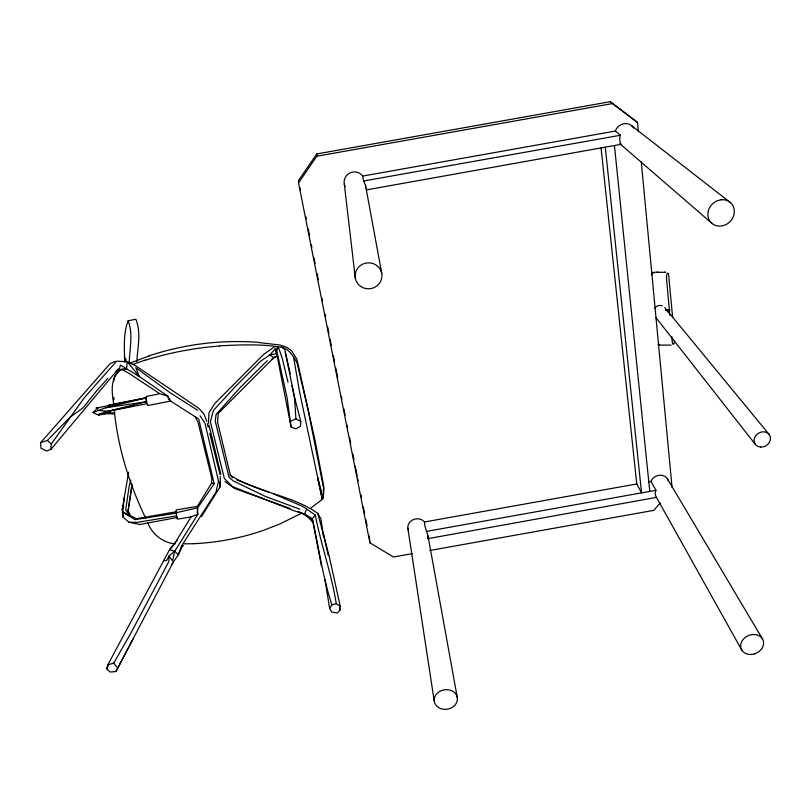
<?xml version="1.0" encoding="UTF-8"?>
<svg xmlns="http://www.w3.org/2000/svg" width="811" height="811" viewBox="0 0 811 811"><rect width="100%" height="100%" fill="white"/><g stroke="black" fill="none" stroke-linecap="round" stroke-linejoin="round"><path stroke-width="1.22" d="M201.534 516.506L220.085 486.874L220.308 476.432M669.845 315.337C668.599 312.255 671.052 306.974 668.659 311.485M171.273 565.105L178.248 554.836L174.74 551.216L169.043 555.991L172.55 560.898L174.74 551.216L197.823 514.316L197.367 506.388L211.6 483.133L211.742 478.044L198.046 422.43L195.269 417.077M412.17 553.649L393.487 557.005L369.928 542.863L298.539 182.86L298.61 180.397L316.756 153.958L610.166 101.699L637.527 122.461L638.389 131.564M427.833 537.561C427.884 532.188 424.285 527.586 424.518 521.97A9.235 8.222 -9.7 0 0 412.627 519.912A9.235 8.222 -9.7 0 0 408.42 530.272M129.213 362.993C129.628 348.933 133.288 334.385 128.189 320.75L135.853 319.25C141.408 332.845 137.505 347.524 136.887 361.615M208.427 423.454L208.985 412.819L214.672 403.635L263.575 354.458L274.503 346.692L278.214 346.733L282.34 358.634L288.006 382.275M116.064 370.891L119.268 369.725L120.352 365.051L139.462 376.588L167.836 396.194L168.364 398.84L170.645 401.07L198.695 418.983L214.195 483.751L197.702 507.808L197.205 512.44L197.823 514.316L191.031 516.871L177.599 519.182L176.707 518.077L176.028 509.926L197.367 506.388M115.091 361.422L110.063 363.703L40.55 442.735L40.935 448.189L46.693 450.987L50.84 449.436L51.265 444.043L83.979 398.15L116.612 361.148L127.276 361.736L135.913 365.974L198.543 408.115L203.956 414.005L206.815 421.406M281.326 346.865L284.661 349.217L294.535 397.38L300.81 421.578L300.415 426.373L295.954 428.887L291.098 427.032L287.094 397.816L276.531 349.723L278.214 346.733L275.953 352.025L275.182 348.912L269.83 354.904L260.412 361.382L235.433 386.543L213.374 410.447L210.394 421.821L224.323 478.449L232.463 486.59L294.525 510.95L304.551 513.971L312.296 518.635C318.865 547.405 322.575 576.733 331.902 604.854L329.651 608.595L331.821 612.133L337.508 612.923L339.921 610.196L340.245 606.263L329.134 555.991L317.79 513.363C291.585 494.771 257.128 492.743 230.385 475.226L217.551 422.024L218.179 413.488L273.885 357.621L277.271 356.252M310.654 508.223L322.291 499.363L323.173 497.974L323.903 489.925L308.21 410.478L297.019 362.791C293.43 356.779 289.699 349.511 282.4 347.453C261.689 343.742 240.35 344.878 219.426 345.831M50.84 449.436L118.426 368.772L119.268 369.725L126.516 369.167L127.276 361.736L139.462 376.588L135.772 367.677L169.54 392.372L197.691 410.315M128.919 522.233L137.018 522.375L176.605 515.897L177.143 517.519L139.847 524.484L128.919 522.233L123.059 517.175L122.674 511.984L124.316 497.366L128.614 472.174M132.031 484.066L128.331 510.758L130.541 515.877M132.061 485.313L128.645 506.236M113.733 381.089L114.422 376.628L118.599 370.404M123.059 517.175L122.197 509.693L124.316 497.366M127.722 511.112L128.189 508.669M323.224 490.837L323.974 487.482L315.205 441.174L296.907 359.253L291.453 350.687L286.78 347.23L280.059 345.05L259.175 342.577M130.814 480.163L129.131 486.255L125.685 510.139L130.226 515.928M173.321 562.094L115.943 671.559L110.053 672.025L106.646 668.811L107.833 664.807L169.509 549.757L177.356 539.964M122.197 509.693L123.677 505.06M345.121 186.51A10.31 10.229 1.1 0 1 362.335 175.551L362.669 176.078L615.437 131.037L615.944 129.669A10.665 9.864 -51.5 0 1 622.047 124.235L624.683 123.627A10.665 9.864 -51.5 0 1 633.604 127.956M615.437 131.037L620.466 135.244L619.999 136.481A10.837 10.016 -51 0 0 621.196 144.317L366.43 189.886M128.189 320.75C122.978 333.737 124.6 348.294 124.58 361.99M115.943 671.559L133.46 638.196M272.689 493.524L301.874 506.044L306.751 509.014L304.551 513.971L312.924 522.061L321.399 565.713M741.933 650.392L656.444 497.386A9.468 8.222 -25.2 0 1 655.623 491.081L655.987 490.29L650.969 481.41L651.557 480.092A9.326 8.12 -25.4 0 1 660.732 475.236A9.326 8.12 -25.4 0 1 668.244 480.72M182.83 545.448L181.37 546.279L183.296 545.752L182.83 545.448L178.248 554.836L181.37 546.279L216.01 492.084L218.494 481.166L204.95 423.038L200.074 415.79M106.646 668.811L108.431 665.567M107.833 664.807L113.722 663.145L131.787 631.455L168.82 561.567L169.043 555.991L166.833 560.35L163.812 560.725M191.031 516.871L174.041 544.668L169.509 549.757L174.74 551.216M298.539 182.86L316.827 156.229L316.756 153.958M99.794 413.377L98.536 415.12L93.001 412.546L95.607 409.93M660.255 502.82L653.879 510.342L429.617 550.527M306.751 509.014L315.297 515.167L312.296 518.635L312.924 522.061L310.471 518.705M107.863 378.321L96.529 390.993L83.148 407.781L70.01 417.3L47.403 440.403L40.55 442.735M267.295 360.723L240.451 387.303L216.111 414.38L215.25 421.041L229.037 477.172L233.254 480.923L265.552 496.494L299.877 509.237M121.275 369.725C109.728 377.115 111.817 392.352 113.682 403.868M271.563 359.547L275.527 356.526M301.844 513.12L279.379 524.19L263.038 530.485A248.379 245.997 35.3 0 1 194.275 543.664M289.922 421.649L295.914 418.861L300.81 421.578M93.001 412.546L105.329 407.811L146.081 397.866L146.71 401.668L108.36 411.177L97.888 410.447L96.205 408.085L146.081 397.866M129.182 363.379L149.011 356.009M132.659 364.463L145.412 360.013M671.072 345.101L659.992 345.121M331.902 604.854L336.291 603.729L340.245 606.263M175.805 512.826L197.702 507.808M133.126 405.895L107.245 411.512L99.743 413.874L98.536 415.12L110.205 412.799L114.706 413.113M158.976 393.923L146.903 396.336L145.767 397.218L146.071 400.796L147.784 405.52L170.645 401.07L167.836 396.194L159.686 393.659L128.685 373.202L121.376 369.157M108.36 411.177L147.622 403.594M108.4 405.094L146.75 397.785M291.098 427.032L276.693 353.647L269.83 354.904L273.885 357.621M316.827 156.229L612.619 103.544M362.669 176.078L363.561 181.015L620.466 135.244M424.518 521.97L636.757 483.954L641.572 492.875L605.31 147.308M648.516 481.846L650.969 481.41M426.221 531.448L655.987 490.29M427.438 538.737L656.444 497.386M105.329 407.811L146.71 401.668M666.115 309.944L669.318 309.569L669.704 310.197M667.372 311.84L669.501 311.586M664.888 272.05L665.679 272.334L654.315 272.253M668.487 311.515L669.288 311.465M184.219 543.836L194.275 543.715M665.963 309.66L669.328 309.67M665.821 310.035L669.166 310.177M665.77 310.613L668.294 310.623M122.4 369.157L126.516 369.167M658.096 272.172L657.032 272.151M103.453 413.559L114.128 413.934M96.205 408.085L98.131 408.318M174.973 543.857C162.869 542.782 152.194 534.196 147.825 522.973M104.295 411.664L110.205 412.799M211.6 483.133L214.195 483.751M290.003 508.446L234.805 488.557L224.961 481.521M236.934 479.99L269.576 492.48M122.674 511.984L136.613 518.705L176.322 511.741L176.19 513.16L134.95 519.658L122.674 511.984L129.953 516.283M298.144 511.305L307.734 516.678M637.527 122.461L610.166 101.699M631.951 125.969L730.569 202.709M619.746 143.608L711.673 223.147M47.403 440.403L51.265 444.043M230.111 474.932L232.605 477.72M664.777 307.592L769.122 434.443M113.722 663.145L117.453 667.727M655.917 317.577L755.416 444.479M363.561 181.015L365.518 185.364L381.778 273.51M667.372 478.784L762.34 638.652M317.79 513.363L320.963 519.05L323.538 536.618M145.757 518.381C129.385 484.39 117.808 447.672 114.27 410.021M275.182 348.912L276.693 353.647M126.151 360.408L125.462 358.178L125.512 361.939M323.173 497.974L317.618 477.415L322.291 499.363L299.614 392.058L293.521 356.84M285.381 352.461L290.328 373.881M207.352 423.666L208.255 427.285M209.765 433.327L219.994 474.425M209.005 425.076L220.805 474.192M323.224 532.634L328.262 555.565M339.414 607.814L339.921 610.196M336.291 603.729C331.476 573.661 321.095 544.941 315.297 515.167M300.09 187.848L300.577 190.332M305.747 216.415L306.244 218.899M308.21 228.834L309.437 235.038M311.414 244.973L311.9 247.456M313.867 257.401L315.104 263.605M317.071 273.54L318.297 279.754M321.987 298.387L322.484 300.871M325.191 314.526L325.677 317.01M327.654 326.945L328.881 333.159M330.107 339.373L331.344 345.577M333.311 355.512L334.537 361.726M335.774 367.93L337.741 377.875M341.431 396.498L341.928 398.982M343.894 408.926L345.121 415.131M347.088 425.065L347.584 427.549M349.551 437.484L350.778 443.698M352.755 453.633L353.981 459.847M355.208 466.051L357.185 475.986M357.671 478.47L358.168 480.953M360.875 494.619L361.361 497.102M363.328 507.037L364.565 513.251M365.791 519.456L367.028 525.67M368.995 535.605L369.481 538.088M292.001 385.61L295.113 401.394M427.904 535.382L457.374 698.018A11.678 9.793 -9.8 0 1 440.931 708.682A11.678 9.793 -9.8 0 1 439.075 691.824A11.678 9.793 -9.8 0 1 457.374 698.018M324.937 579.328L329.651 608.595M407.852 528.194L434.22 701.059M344.3 183.975L355.309 278.224M601.073 147.957L636.757 483.954M614.454 145.676L649.773 491.405M641.248 161.744L672.076 487.462M369.593 539.285L369.928 542.863M672.613 317.233L668.588 274.169A4.359 1.237 -89.4 0 0 667.078 273.865A4.359 1.237 -89.4 0 0 666.561 278.913L669.318 309.569M671.761 336.616L672.218 341.624A4.258 1.196 -88.6 0 0 673.343 344.29A4.258 1.196 -88.6 0 0 674.499 341.086M113.824 397.42L113.976 399.793M294.535 397.38L295.914 418.861M365.518 185.364L365.639 188.071M220.045 481.896L220.085 486.874M148.96 355.887A260.047 241.303 -2.8 0 1 259.196 342.414M145.504 360.185A232.676 160.325 -5.1 0 1 219.446 346.033M651.638 274.909A5.322 1.571 -89.4 0 1 653.808 273.064M659.546 344.28A5.201 1.51 -88.6 0 1 658.025 344.452M654.68 308.119A6.569 5.93 -35.3 0 1 662.252 305.788M721.222 199.759L717.776 200.55A13.919 12.479 -44.3 0 0 708.033 216.466A13.919 12.479 -44.3 0 0 722.094 225.884A13.919 12.479 -44.3 0 0 734.34 211.641L733.935 208.275A13.919 12.479 -44.3 0 0 721.222 199.759M754.595 653.869L751.615 654.467A11.81 9.661 -23.3 0 1 740.636 646.367A11.81 9.661 -23.3 0 1 750.651 634.841A11.81 9.661 -23.3 0 1 763.354 640.964L763.607 643.518A11.81 9.661 -23.3 0 1 754.595 653.869M360.783 286.476A13.442 12.966 -7.2 0 0 381.91 276.886A13.442 12.966 -7.2 0 0 362.912 264.082A13.442 12.966 -7.2 0 0 360.783 286.476M760.586 447.064A8.505 7.299 -31.1 0 0 770.055 436.105A8.505 7.299 -31.1 0 0 756.146 435.162A8.505 7.299 -31.1 0 0 760.586 447.064"/></g></svg>
